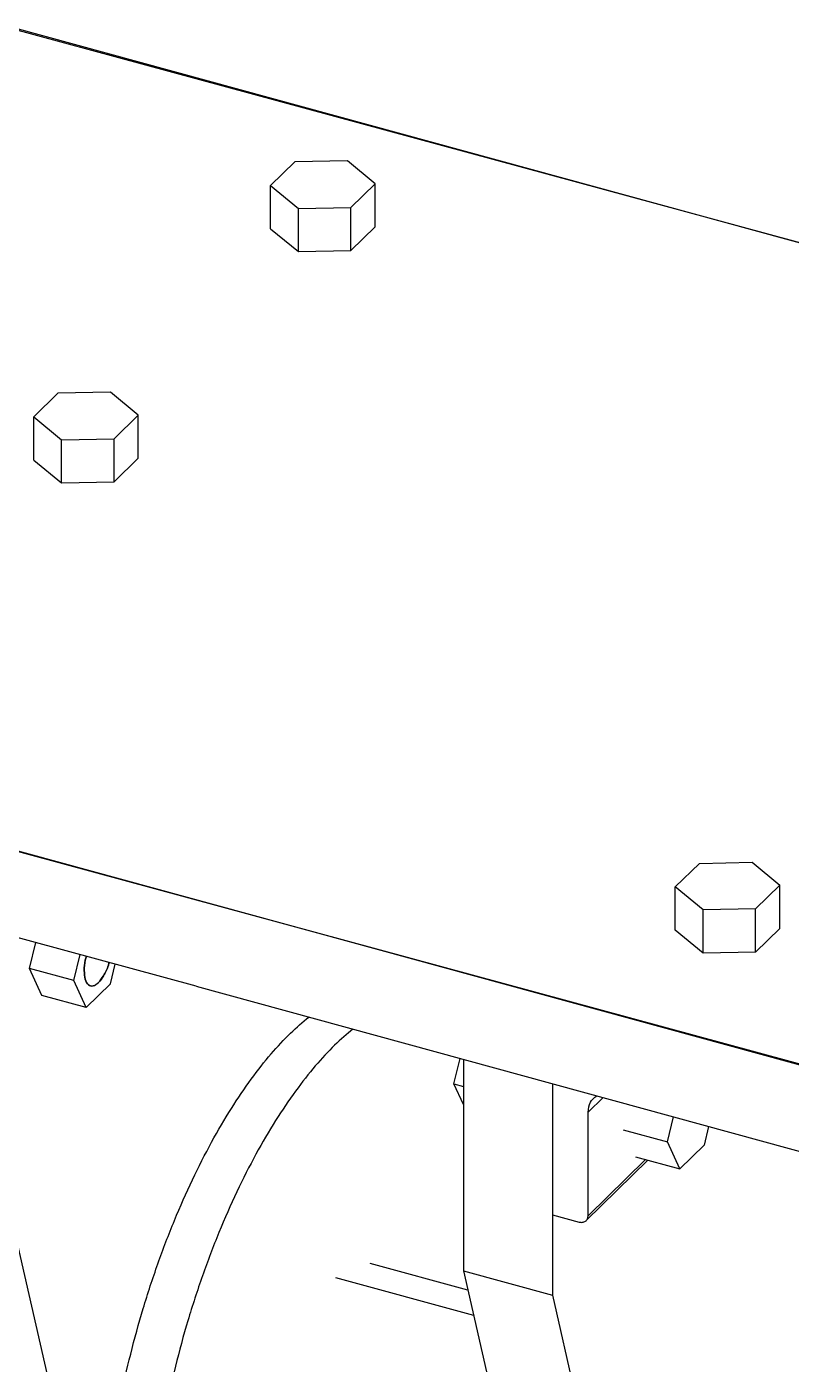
# Model space of a CAD drawing. Header units: millimetres. Extents: x 831 to 1324, y 1807 to 2551.
# Drawn here: x 978.2 to 1130.1, y 2267.3 to 2533 of the extents above; entities that cross this region are included whole.
import ezdxf

# ---------------------------------------------------------------- set-up
doc = ezdxf.new("R2010")
doc.units = ezdxf.units.MM

msp = doc.modelspace()

# ---------------------------------------------------------------- linework, layer by layer
at = {"color": 7, "linetype": 'Continuous', "lineweight": 25}
for p, q in [((975.02, 2532.95), (1270.8, 2451.97)), ((1271.23, 2452.11), (975.04, 2532.61)), ((1031.46, 2506.11), (1026.65, 2501.42)), ((1041.89, 2506.33), (1031.46, 2506.11)), ((1047.42, 2501.77), (1041.89, 2506.33)), ((1026.65, 2501.42), (1032.19, 2496.86)), ((1026.65, 2492.84), (1026.65, 2501.42)), ((1042.61, 2497.08), (1047.42, 2501.77)), ((1047.42, 2493.2), (1047.42, 2501.77)), ((1032.19, 2496.86), (1042.61, 2497.08)), ((1042.61, 2488.5), (1042.61, 2497.08)), ((1032.19, 2488.29), (1032.19, 2496.86)), ((1026.65, 2492.84), (1032.19, 2488.29)), ((1047.42, 2493.2), (1042.61, 2488.5)), ((1032.19, 2488.29), (1042.61, 2488.5)), ((984.39, 2460.17), (979.58, 2455.47)), ((994.81, 2460.38), (984.39, 2460.17)), ((1000.35, 2455.83), (994.81, 2460.38)), ((979.58, 2455.47), (985.11, 2450.92)), ((979.58, 2446.9), (979.58, 2455.47)), ((995.54, 2451.13), (1000.35, 2455.83)), ((1000.35, 2447.26), (1000.35, 2455.83)), ((985.11, 2450.92), (995.54, 2451.13)), ((985.11, 2442.35), (985.11, 2450.92)), ((995.54, 2442.56), (995.54, 2451.13)), ((979.58, 2446.9), (985.11, 2442.35)), ((1000.35, 2447.26), (995.54, 2442.56)), ((985.11, 2442.35), (995.54, 2442.56)), ((834.97, 2407.62), (1188.74, 2311.47)), ((1188.45, 2311.2), (835.26, 2407.9)), ((1011.85, 2342.4), (834.97, 2390.48)), ((1111.86, 2366.79), (1122.29, 2367.01)), ((1122.29, 2367.01), (1127.82, 2362.45)), ((1107.05, 2362.1), (1111.86, 2366.79)), ((1112.59, 2357.54), (1107.05, 2362.1)), ((1107.05, 2353.52), (1107.05, 2362.1)), ((1127.82, 2362.45), (1123.01, 2357.76)), ((1127.82, 2353.88), (1127.82, 2362.45)), ((1123.01, 2357.76), (1112.59, 2357.54)), ((1112.59, 2348.97), (1112.59, 2357.54)), ((1123.01, 2349.18), (1123.01, 2357.76)), ((1127.82, 2353.88), (1123.01, 2349.18)), ((978.73, 2345.92), (979.97, 2351.07)), ((1112.59, 2348.97), (1107.05, 2353.52)), ((987.57, 2343.51), (988.82, 2348.66)), ((1123.01, 2349.18), (1112.59, 2348.97)), ((987.57, 2343.51), (978.73, 2345.92)), ((981.17, 2340.57), (978.73, 2345.92)), ((994.83, 2342.86), (995.77, 2346.77)), ((990.02, 2338.16), (987.57, 2343.51)), ((990.02, 2338.16), (981.17, 2340.57)), ((994.83, 2342.86), (990.02, 2338.16)), ((1011.85, 2342.4), (1188.45, 2294.05)), ((1063.06, 2323), (1064.28, 2328.05)), ((1064.94, 2327.87), (1064.94, 2285.86)), ((1063.06, 2323), (1064.94, 2322.48)), ((1064.94, 2318.87), (1063.06, 2323)), ((1082.63, 2323.03), (1082.63, 2281.05)), ((1092.69, 2320.27), (1089.71, 2317.36)), ((1089.71, 2296.79), (1089.71, 2317.36)), ((1105.51, 2311.46), (1106.71, 2316.43)), ((1096.72, 2313.85), (1105.51, 2311.46)), ((1113.67, 2314.53), (1112.77, 2310.8)), ((971.73, 2311.13), (995.34, 2207.86)), ((1107.96, 2306.11), (1105.51, 2311.46)), ((1099.17, 2308.5), (1107.96, 2306.11)), ((1112.77, 2310.8), (1107.96, 2306.11)), ((1089.34, 2295.84), (1101.62, 2307.83)), ((1101.15, 2307.96), (1089.71, 2296.79)), ((1082.63, 2297), (1087.94, 2295.56)), ((1065.82, 2282.03), (1046.39, 2287.31)), ((1039.56, 2284.51), (1066.95, 2277.07)), ((1064.94, 2285.86), (1082.63, 2281.05)), ((1064.94, 2285.86), (1088.55, 2182.58)), ((1082.63, 2281.05), (1106.24, 2177.78))]:
    msp.add_line(p, q, dxfattribs=at)
for points, knots in [([(990.03, 2348.38), (989.95, 2348.12), (989.67, 2347.13), (989.57, 2345.45), (989.76, 2343.66), (990.39, 2342.53), (991.34, 2342.27), (992.07, 2342.83), (992.42, 2343.1)], [0, 0, 0, 0, 0.065031, 0.246058, 0.427086, 0.623029, 0.818972, 1, 1, 1, 1]), ([(994.56, 2347.14), (994.51, 2346.94), (994.26, 2345.95), (993.49, 2344.42), (992.43, 2342.98), (991.34, 2342.3), (990.39, 2342.52), (989.76, 2343.66), (989.57, 2345.45), (989.67, 2347.13), (989.95, 2348.12), (990.03, 2348.38)], [0, 0, 0, 0, 0.034758, 0.172112, 0.299011, 0.425909, 0.563263, 0.700617, 0.827516, 0.954414, 1, 1, 1, 1]), ([(992.42, 2343.1), (992.77, 2343.52), (993.49, 2344.39), (994.26, 2345.95), (994.51, 2346.94), (994.56, 2347.14)], [0, 0, 0, 0, 0.424394, 0.883756, 1, 1, 1, 1]), ([(1009.81, 2187.63), (1009.08, 2187.81), (1007.12, 2188.31), (1004.29, 2190.3), (1001.35, 2193.46), (998.85, 2197.62), (996.8, 2202.61), (995.24, 2208.31), (994.15, 2214.56), (993.52, 2221.19), (993.31, 2228.14), (993.51, 2235.48), (994.12, 2243.33), (995.2, 2251.68), (996.75, 2260.42), (998.78, 2269.39), (1001.27, 2278.42), (1004.19, 2287.33), (1007.47, 2295.91), (1011.06, 2304), (1014.85, 2311.46), (1018.78, 2318.15), (1022.75, 2324.02), (1026.69, 2328.99), (1030.52, 2333.14), (1033.02, 2335.25), (1034.24, 2336.27)], [0, 0, 0, 0, 0.026776, 0.071488, 0.116201, 0.160604, 0.204399, 0.247315, 0.28911, 0.329585, 0.368582, 0.407578, 0.448053, 0.489849, 0.532765, 0.57656, 0.620963, 0.665676, 0.710388, 0.754791, 0.798587, 0.841502, 0.883298, 0.923773, 0.96277, 1, 1, 1, 1]), ([(1043, 2333.88), (1041.79, 2332.85), (1039.3, 2330.76), (1035.47, 2326.61), (1031.54, 2321.64), (1027.57, 2315.77), (1023.66, 2309.07), (1019.87, 2301.62), (1016.31, 2293.52), (1013.04, 2284.93), (1010.14, 2276.02), (1007.67, 2266.98), (1005.67, 2258), (1004.15, 2249.26), (1003.1, 2240.9), (1002.51, 2233.05), (1002.34, 2225.7), (1002.58, 2218.74), (1003.23, 2212.1), (1004.34, 2205.85), (1005.94, 2200.14), (1008, 2195.14), (1010.53, 2190.98), (1013.49, 2187.78), (1016.8, 2185.61), (1020.42, 2184.55), (1023.63, 2184.4), (1025.68, 2184.98), (1026.38, 2185.17)], [0, 0, 0, 0, 0.034137, 0.070113, 0.107453, 0.146012, 0.185603, 0.226007, 0.266971, 0.30822, 0.34947, 0.390434, 0.430837, 0.470429, 0.508988, 0.546328, 0.582304, 0.618281, 0.655621, 0.69418, 0.733771, 0.774175, 0.815139, 0.856389, 0.897638, 0.938602, 0.979005, 1, 1, 1, 1]), ([(1089.71, 2317.36), (1089.79, 2318.08), (1089.94, 2319.47), (1090.96, 2320.24), (1091.45, 2320.61)], [0, 0, 0, 0, 0.5176312, 1, 1, 1, 1]), ([(1087.94, 2295.56), (1088.15, 2295.5), (1088.37, 2295.48), (1088.81, 2295.52), (1089.02, 2295.6), (1089.36, 2295.84), (1089.5, 2296), (1089.67, 2296.38), (1089.71, 2296.59), (1089.71, 2296.79)], [0, 0, 0, 0, 0.25, 0.25, 0.5, 0.5, 0.75, 0.75, 1, 1, 1, 1])]:
    msp.add_open_spline(points, degree=3, knots=knots, dxfattribs=at)

doc.saveas('drawing.dxf')
